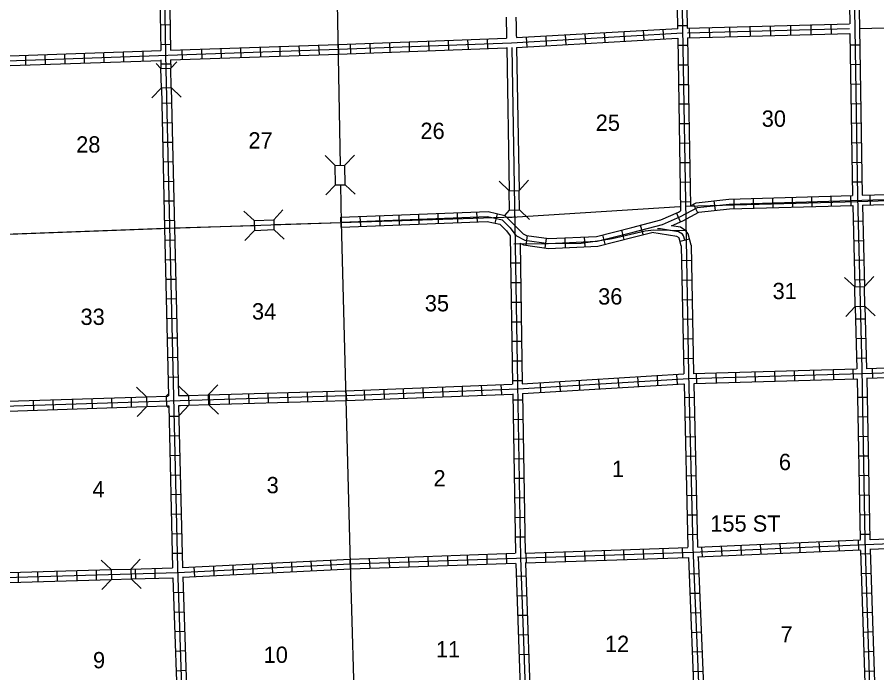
# Model space of a CAD drawing. Extents: x 1896717 to 2422910, y 16172403 to 16701586.
# Drawn here: x 2259990 to 2286352, y 16404125 to 16424222 of the extents above; entities that cross this region are included whole.
import ezdxf

# ---------------------------------------------------------------- set-up
doc = ezdxf.new("R2010")
doc.units = 0
for name, color, linetype in [('L10', 7, 'Continuous'), ('L11', 7, 'Continuous'), ('L13', 7, 'Continuous'), ('L14', 7, 'Continuous'), ('L18', 7, 'Continuous'), ('L30', 7, 'Continuous'), ('L4', 7, 'Continuous'), ('L8', 7, 'Continuous')]:
    doc.layers.add(name, color=color, linetype=linetype)

msp = doc.modelspace()

# ---------------------------------------------------------------- linework, layer by layer
at = {"layer": 'L10'}
for points in [[(2275006, 16423288), (2275081, 16418904)], [(2275306, 16423288), (2275381, 16418913)]]:
    msp.add_lwpolyline(points, dxfattribs=at)
at = {"layer": 'L11'}
for points in [[(2274984, 16424222), (2274984, 16424202), (2274984, 16424182), (2274985, 16424163), (2274985, 16424142), (2274985, 16424119), (2274986, 16424097), (2274987, 16424078), (2274987, 16424073), (2274987, 16424060), (2274988, 16424040), (2274988, 16424021), (2274989, 16424001), (2274989, 16423980), (2274990, 16423961), (2274990, 16423941), (2274991, 16423920), (2274991, 16423900), (2274992, 16423881), (2274992, 16423861), (2274992, 16423840), (2274993, 16423821), (2274993, 16423801), (2274993, 16423783), (2274993, 16423780), (2274994, 16423760), (2274995, 16423740), (2274995, 16423721), (2274995, 16423701), (2274996, 16423688), (2274996, 16423680), (2274998, 16423580)], [(2275284, 16424225), (2275284, 16424205), (2275284, 16424185), (2275285, 16424164), (2275285, 16424145), (2275285, 16424128), (2275286, 16424110), (2275287, 16424089), (2275287, 16424080), (2275287, 16424067), (2275288, 16424047), (2275288, 16424026), (2275289, 16424006), (2275289, 16423987), (2275290, 16423966), (2275290, 16423946), (2275290, 16423927), (2275291, 16423907), (2275291, 16423886), (2275292, 16423867), (2275292, 16423847), (2275293, 16423827), (2275293, 16423807), (2275294, 16423785), (2275294, 16423783), (2275294, 16423768), (2275294, 16423748), (2275295, 16423727), (2275295, 16423707), (2275296, 16423695), (2275296, 16423687), (2275296, 16423668), (2275298, 16423597)]]:
    msp.add_lwpolyline(points, dxfattribs=at)
at = {"layer": 'L13'}
for p, q in [((2285823, 16423871), (2290847, 16424046)), ((2275010, 16418078), (2280314, 16418421)), ((2275242, 16418309), (2275250, 16417839))]:
    msp.add_line(p, q, dxfattribs=at)
at = {"layer": 'L18'}
for p, q in [((2264698, 16422663), (2264881, 16422854)), ((2264398, 16422654), (2264248, 16422804)), ((2264398, 16422654), (2264698, 16422663)), ((2264415, 16422054), (2264398, 16422654)), ((2264715, 16422063), (2264698, 16422663)), ((2264415, 16422054), (2264123, 16421746)), ((2264415, 16422054), (2264715, 16422063)), ((2264715, 16422063), (2265023, 16421771)), ((2269740, 16419679), (2269431, 16419979)), ((2270040, 16419688), (2270331, 16419996)), ((2269740, 16419679), (2270040, 16419688)), ((2269748, 16419079), (2269740, 16419679)), ((2270048, 16419088), (2270040, 16419688)), ((2275081, 16418904), (2274773, 16419196)), ((2275381, 16418913), (2275673, 16419221)), ((2269748, 16419079), (2269456, 16418779)), ((2269748, 16419079), (2270048, 16419088)), ((2270048, 16419088), (2270356, 16418796)), ((2275081, 16418904), (2275381, 16418913)), ((2275090, 16418304), (2275081, 16418904)), ((2275390, 16418313), (2275381, 16418913)), ((2267256, 16417988), (2266940, 16418279)), ((2267856, 16418013), (2268140, 16418321)), ((2274940, 16418147), (2275090, 16418304)), ((2275090, 16418304), (2275390, 16418313)), ((2275390, 16418313), (2275698, 16418021)), ((2267256, 16417988), (2267856, 16418013)), ((2267256, 16417988), (2267265, 16417688)), ((2267856, 16418013), (2267865, 16417713)), ((2267265, 16417688), (2266973, 16417379)), ((2267265, 16417688), (2267865, 16417713)), ((2267865, 16417713), (2268173, 16417421)), ((2285673, 16415954), (2285364, 16416246)), ((2285973, 16415963), (2286264, 16416271)), ((2285673, 16415954), (2285973, 16415963)), ((2285689, 16415354), (2285673, 16415954)), ((2285989, 16415363), (2285973, 16415963)), ((2285689, 16415354), (2285398, 16415046)), ((2285689, 16415354), (2285989, 16415363)), ((2285989, 16415363), (2286298, 16415071)), ((2263957, 16412588), (2263648, 16412879)), ((2265248, 16412629), (2264940, 16412921)), ((2265848, 16412646), (2266140, 16412954)), ((2263957, 16412588), (2264557, 16412604)), ((2263957, 16412588), (2263965, 16412288)), ((2264557, 16412604), (2264615, 16412671)), ((2264557, 16412604), (2264565, 16412304)), ((2265248, 16412629), (2265848, 16412646)), ((2265248, 16412629), (2265256, 16412329)), ((2265848, 16412646), (2265856, 16412346)), ((2263965, 16412288), (2263673, 16411979)), ((2263965, 16412288), (2264565, 16412304)), ((2264565, 16412304), (2264623, 16412254)), ((2265256, 16412329), (2264965, 16412021)), ((2265256, 16412329), (2265856, 16412346)), ((2265856, 16412346), (2266165, 16412054)), ((2262873, 16407288), (2262565, 16407579)), ((2263473, 16407304), (2263765, 16407613)), ((2262873, 16407288), (2263473, 16407304)), ((2262873, 16407288), (2262882, 16406988)), ((2263473, 16407304), (2263482, 16407004)), ((2262882, 16406988), (2263482, 16407004)), ((2263482, 16407004), (2263790, 16406713)), ((2262882, 16406988), (2262590, 16406679))]:
    msp.add_line(p, q, dxfattribs=at)
at = {"layer": 'L4'}
for points in [[(2269515, 16439138), (2269731, 16428546), (2269890, 16419679)], [(2269906, 16419071), (2269923, 16417929), (2270206, 16407463), (2270506, 16396879)], [(2264811, 16417763), (2267261, 16417838)], [(2267870, 16417863), (2269926, 16417930)], [(2259595, 16417571), (2264811, 16417763)]]:
    msp.add_lwpolyline(points, dxfattribs=at)
at = {"layer": 'L8'}
for p, q in [((2264373, 16423988), (2264673, 16423996)), ((2280239, 16423963), (2280539, 16423963)), ((2280540, 16423888), (2285514, 16424021)), ((2280619, 16423584), (2280610, 16423895)), ((2281233, 16423599), (2281224, 16423910)), ((2281855, 16423616), (2281846, 16423927)), ((2282477, 16423632), (2282468, 16423943)), ((2283098, 16423649), (2283090, 16423960)), ((2283720, 16423666), (2283712, 16423977)), ((2284342, 16423682), (2284334, 16423993)), ((2284964, 16423699), (2284956, 16424010)), ((2275598, 16423613), (2275615, 16423313)), ((2276198, 16423646), (2276214, 16423346)), ((2276798, 16423679), (2276814, 16423379)), ((2277398, 16423713), (2277414, 16423413)), ((2277989, 16423754), (2278006, 16423454)), ((2278589, 16423788), (2278606, 16423488)), ((2279189, 16423821), (2279206, 16423521)), ((2279789, 16423854), (2279806, 16423554)), ((2280544, 16423738), (2285519, 16423871)), ((2280548, 16423588), (2285523, 16423721)), ((2264382, 16423388), (2264682, 16423396)), ((2264690, 16423213), (2269831, 16423388)), ((2268631, 16423346), (2268648, 16423046)), ((2269231, 16423371), (2269248, 16423071)), ((2269831, 16423388), (2269848, 16423088)), ((2270206, 16423404), (2270215, 16423104)), ((2270806, 16423421), (2270815, 16423121)), ((2271406, 16423446), (2271415, 16423146)), ((2272006, 16423471), (2272015, 16423171)), ((2272606, 16423496), (2272615, 16423196)), ((2273206, 16423513), (2273215, 16423213)), ((2273798, 16423538), (2273815, 16423238)), ((2274398, 16423563), (2274415, 16423263)), ((2280248, 16423363), (2280548, 16423363)), ((2285531, 16423371), (2285831, 16423379)), ((2248765, 16422513), (2269840, 16423238)), ((2259465, 16423029), (2264390, 16423196)), ((2261440, 16423096), (2261448, 16422796)), ((2262040, 16423121), (2262048, 16422821)), ((2262640, 16423138), (2262648, 16422838)), ((2263240, 16423163), (2263248, 16422863)), ((2263840, 16423179), (2263848, 16422879)), ((2264690, 16422913), (2269848, 16423088)), ((2265040, 16423221), (2265048, 16422921)), ((2265640, 16423246), (2265648, 16422946)), ((2266240, 16423263), (2266248, 16422963)), ((2266840, 16423288), (2266848, 16422988)), ((2267440, 16423304), (2267448, 16423004)), ((2268040, 16423329), (2268048, 16423029)), ((2259457, 16422729), (2264390, 16422896)), ((2260240, 16423054), (2260248, 16422754)), ((2260840, 16423079), (2260848, 16422779)), ((2264398, 16422788), (2264698, 16422796)), ((2280256, 16422763), (2280556, 16422763)), ((2285539, 16422771), (2285839, 16422779)), ((2280273, 16422163), (2280573, 16422163)), ((2285548, 16422171), (2285848, 16422179)), ((2264423, 16421588), (2264723, 16421596)), ((2280281, 16421563), (2280581, 16421563)), ((2285556, 16421571), (2285856, 16421579)), ((2264440, 16420988), (2264740, 16420996)), ((2285573, 16420971), (2285873, 16420979)), ((2280289, 16420963), (2280589, 16420963)), ((2264448, 16420388), (2264748, 16420396)), ((2280298, 16420363), (2280598, 16420371)), ((2285581, 16420371), (2285881, 16420379)), ((2264465, 16419788), (2264765, 16419796)), ((2280314, 16419763), (2280614, 16419771)), ((2285589, 16419771), (2285889, 16419779)), ((2264482, 16419188), (2264782, 16419196)), ((2280323, 16419163), (2280623, 16419171)), ((2285598, 16419171), (2285898, 16419179)), ((2281982, 16418350), (2281974, 16418648)), ((2282579, 16418367), (2282570, 16418665)), ((2283175, 16418384), (2283166, 16418682)), ((2283772, 16418402), (2283763, 16418700)), ((2284368, 16418419), (2284359, 16418717)), ((2284964, 16418436), (2284956, 16418734)), ((2285561, 16418454), (2285552, 16418752)), ((2286157, 16418471), (2286148, 16418769)), ((2264498, 16418588), (2264798, 16418596)), ((2280339, 16418563), (2280639, 16418571)), ((2280868, 16418229), (2280728, 16418492)), ((2281400, 16418299), (2281368, 16418595)), ((2269931, 16417779), (2269915, 16418079)), ((2269929, 16417790), (2269917, 16418088)), ((2269923, 16417929), (2275223, 16418104)), ((2270525, 16417813), (2270513, 16418111)), ((2271121, 16417836), (2271109, 16418134)), ((2271717, 16417860), (2271705, 16418158)), ((2272313, 16417883), (2272302, 16418181)), ((2272909, 16417906), (2272898, 16418204)), ((2273506, 16417929), (2273494, 16418227)), ((2274102, 16417952), (2274090, 16418250)), ((2274652, 16417906), (2274719, 16418197)), ((2280329, 16417948), (2280209, 16418222)), ((2264507, 16417988), (2264806, 16417996)), ((2279182, 16417556), (2279104, 16417844)), ((2285623, 16417971), (2285923, 16417979)), ((2278023, 16417261), (2277951, 16417550)), ((2278602, 16417405), (2278530, 16417695)), ((2264523, 16417388), (2264823, 16417396)), ((2275594, 16417231), (2275637, 16417526)), ((2276185, 16417147), (2276227, 16417442)), ((2276808, 16417158), (2276794, 16417456)), ((2277404, 16417186), (2277390, 16417484)), ((2280608, 16417422), (2280320, 16417345)), ((2285639, 16417371), (2285939, 16417379)), ((2264540, 16416788), (2264840, 16416796)), ((2280364, 16416763), (2280664, 16416771)), ((2285656, 16416771), (2285956, 16416779)), ((2275115, 16416688), (2275415, 16416688)), ((2264548, 16416188), (2264848, 16416196)), ((2275131, 16416088), (2275431, 16416088)), ((2280373, 16416163), (2280673, 16416171)), ((2285673, 16416171), (2285973, 16416179)), ((2264565, 16415588), (2264865, 16415596)), ((2275140, 16415488), (2275440, 16415488)), ((2280389, 16415563), (2280689, 16415571)), ((2264582, 16414988), (2264881, 16414996)), ((2280398, 16414963), (2280698, 16414971)), ((2285698, 16414971), (2285998, 16414979)), ((2275148, 16414888), (2275448, 16414888)), ((2264590, 16414388), (2264890, 16414396)), ((2275156, 16414288), (2275456, 16414288)), ((2280414, 16414363), (2280714, 16414371)), ((2285714, 16414371), (2286014, 16414379)), ((2264607, 16413788), (2264906, 16413796)), ((2275173, 16413688), (2275473, 16413688)), ((2280423, 16413763), (2280723, 16413771)), ((2285731, 16413771), (2286031, 16413779)), ((2282014, 16413338), (2282023, 16413038)), ((2282614, 16413354), (2282623, 16413054)), ((2283214, 16413371), (2283223, 16413071)), ((2283814, 16413388), (2283823, 16413088)), ((2284414, 16413404), (2284423, 16413104)), ((2285014, 16413421), (2285023, 16413121)), ((2285614, 16413438), (2285623, 16413138)), ((2286214, 16413454), (2286223, 16413154)), ((2264623, 16413188), (2264923, 16413196)), ((2275181, 16413088), (2275481, 16413088)), ((2277223, 16413096), (2277239, 16412796)), ((2277814, 16413129), (2277839, 16412829)), ((2278414, 16413163), (2278439, 16412863)), ((2279014, 16413204), (2279031, 16412904)), ((2279614, 16413238), (2279631, 16412938)), ((2280214, 16413271), (2280231, 16412971)), ((2280814, 16413304), (2280823, 16413004)), ((2281414, 16413321), (2281423, 16413021)), ((2271231, 16412813), (2271240, 16412521)), ((2271831, 16412838), (2271840, 16412538)), ((2272431, 16412863), (2272440, 16412563)), ((2273031, 16412888), (2273040, 16412588)), ((2273631, 16412913), (2273640, 16412613)), ((2274223, 16412938), (2274240, 16412638)), ((2274823, 16412963), (2274840, 16412663)), ((2276023, 16413021), (2276040, 16412721)), ((2276623, 16413054), (2276639, 16412754)), ((2262282, 16412538), (2262290, 16412238)), ((2262882, 16412554), (2262890, 16412254)), ((2263482, 16412571), (2263490, 16412271)), ((2265881, 16412646), (2265890, 16412346)), ((2266481, 16412663), (2266490, 16412363)), ((2267081, 16412679), (2267090, 16412379)), ((2267681, 16412704), (2267690, 16412404)), ((2268281, 16412721), (2268290, 16412421)), ((2268881, 16412738), (2268890, 16412438)), ((2269481, 16412754), (2269490, 16412454)), ((2270073, 16412771), (2270090, 16412471)), ((2270631, 16412796), (2270640, 16412496)), ((2280448, 16412563), (2280748, 16412571)), ((2285756, 16412571), (2286056, 16412579)), ((2260482, 16412479), (2260490, 16412179)), ((2261082, 16412496), (2261090, 16412196)), ((2261682, 16412513), (2261690, 16412213)), ((2275190, 16412488), (2275490, 16412488)), ((2264648, 16411988), (2264948, 16411996)), ((2275198, 16411888), (2275498, 16411896)), ((2280464, 16411963), (2280764, 16411971)), ((2285764, 16411971), (2286064, 16411979)), ((2264665, 16411388), (2264965, 16411396)), ((2275206, 16411288), (2275506, 16411296)), ((2280473, 16411363), (2280773, 16411371)), ((2285781, 16411371), (2286081, 16411379)), ((2264673, 16410788), (2264973, 16410796)), ((2275223, 16410688), (2275523, 16410696)), ((2280489, 16410763), (2280789, 16410771)), ((2285789, 16410771), (2286089, 16410779)), ((2264690, 16410188), (2264990, 16410196)), ((2280506, 16410163), (2280806, 16410171)), ((2285798, 16410171), (2286098, 16410179)), ((2275231, 16410088), (2275531, 16410096)), ((2264707, 16409588), (2265006, 16409596)), ((2275240, 16409488), (2275540, 16409496)), ((2280523, 16409563), (2280823, 16409571)), ((2285814, 16409571), (2286114, 16409579)), ((2264715, 16408988), (2265015, 16408996)), ((2275248, 16408888), (2275548, 16408896)), ((2280531, 16408963), (2280831, 16408971)), ((2285823, 16408971), (2286123, 16408979)), ((2264732, 16408388), (2265032, 16408396)), ((2280548, 16408363), (2280848, 16408371)), ((2285839, 16408371), (2286139, 16408379)), ((2275265, 16408288), (2275565, 16408296)), ((2282806, 16407763), (2282789, 16408063)), ((2283406, 16407788), (2283389, 16408088)), ((2284006, 16407813), (2283989, 16408113)), ((2284606, 16407846), (2284589, 16408146)), ((2285206, 16407871), (2285189, 16408171)), ((2285798, 16407896), (2285789, 16408196)), ((2264748, 16407788), (2265048, 16407796)), ((2275606, 16407496), (2275598, 16407796)), ((2276206, 16407521), (2276198, 16407821)), ((2276806, 16407538), (2276798, 16407838)), ((2277406, 16407554), (2277398, 16407854)), ((2278006, 16407579), (2277998, 16407879)), ((2278606, 16407596), (2278598, 16407896)), ((2279206, 16407621), (2279198, 16407921)), ((2279806, 16407638), (2279798, 16407938)), ((2280406, 16407663), (2280398, 16407963)), ((2281006, 16407688), (2280989, 16407979)), ((2281606, 16407713), (2281589, 16408013)), ((2282206, 16407738), (2282189, 16408038)), ((2268998, 16407554), (2269015, 16407254)), ((2269598, 16407579), (2269615, 16407279)), ((2270215, 16407313), (2270198, 16407613)), ((2270198, 16407613), (2270215, 16407313)), ((2270815, 16407329), (2270798, 16407629)), ((2271415, 16407354), (2271398, 16407654)), ((2272006, 16407371), (2271998, 16407671)), ((2272606, 16407396), (2272598, 16407696)), ((2273206, 16407413), (2273198, 16407713)), ((2273806, 16407438), (2273798, 16407738)), ((2274406, 16407454), (2274398, 16407754)), ((2275006, 16407479), (2274998, 16407779)), ((2285856, 16407771), (2286156, 16407779)), ((2262407, 16407279), (2262415, 16406979)), ((2263607, 16407313), (2263615, 16407013)), ((2264207, 16407329), (2264215, 16407029)), ((2265406, 16407371), (2265423, 16407071)), ((2266006, 16407404), (2266023, 16407104)), ((2266606, 16407429), (2266615, 16407129)), ((2267206, 16407463), (2267215, 16407163)), ((2267798, 16407488), (2267815, 16407196)), ((2268398, 16407521), (2268415, 16407221)), ((2260015, 16407204), (2260023, 16406904)), ((2260615, 16407221), (2260623, 16406921)), ((2261207, 16407238), (2261215, 16406938)), ((2261807, 16407254), (2261815, 16406954)), ((2275290, 16407088), (2275590, 16407096)), ((2280589, 16407163), (2280889, 16407171)), ((2285873, 16407171), (2286173, 16407179)), ((2264782, 16406588), (2265082, 16406596)), ((2275315, 16406488), (2275615, 16406496)), ((2280614, 16406563), (2280914, 16406571)), ((2285889, 16406571), (2286189, 16406579)), ((2264798, 16405988), (2265098, 16405996)), ((2280639, 16405963), (2280939, 16405971)), ((2285906, 16405971), (2286206, 16405979)), ((2275340, 16405888), (2275640, 16405896)), ((2264823, 16405388), (2265123, 16405404)), ((2275356, 16405288), (2275656, 16405296)), ((2280664, 16405363), (2280964, 16405379)), ((2285923, 16405371), (2286223, 16405388)), ((2264840, 16404788), (2265140, 16404804)), ((2275381, 16404688), (2275681, 16404696)), ((2280689, 16404763), (2280989, 16404779)), ((2285948, 16404771), (2286248, 16404788)), ((2264865, 16404188), (2265165, 16404204)), ((2280714, 16404163), (2281014, 16404179)), ((2285964, 16404171), (2286264, 16404188))]:
    msp.add_line(p, q, dxfattribs=at)
for points in [[(2264281, 16438988), (2264448, 16428505), (2264540, 16423063), (2264907, 16407346), (2265265, 16396696)], [(2285356, 16438971), (2285439, 16434480), (2285573, 16429321), (2285673, 16423871), (2285756, 16418721), (2285889, 16413446), (2285989, 16408204), (2286156, 16402763)], [(2280239, 16434163), (2280298, 16429163), (2280389, 16423888), (2280481, 16418579), (2280581, 16413296), (2280706, 16407971), (2280931, 16402588), (2281106, 16397279)], [(2285431, 16429013), (2285523, 16424021)], [(2285731, 16429030), (2285823, 16423871), (2285905, 16418763)], [(2280156, 16428863), (2280239, 16423888), (2280239, 16423863)], [(2280456, 16428863), (2280540, 16423888)], [(2264306, 16428180), (2264390, 16423204)], [(2264606, 16428213), (2264690, 16423213)], [(2275298, 16423597), (2280248, 16423879)], [(2269840, 16423238), (2275148, 16423438), (2280398, 16423738)], [(2285523, 16423721), (2285605, 16418754)], [(2269831, 16423388), (2274998, 16423580)], [(2275306, 16423296), (2280239, 16423579)], [(2280248, 16423579), (2280336, 16418284)], [(2280548, 16423588), (2280634, 16418443)], [(2269848, 16423088), (2274990, 16423279)], [(2275156, 16423288), (2275331, 16412979), (2275423, 16407654), (2275798, 16397113)], [(2264390, 16422913), (2264398, 16422646)], [(2264690, 16422913), (2264698, 16422663)], [(2264415, 16422054), (2264510, 16417752)], [(2264715, 16422071), (2264810, 16417763)], [(2280481, 16418429), (2285764, 16418571), (2287656, 16418638), (2288247, 16418588), (2288581, 16418696), (2291022, 16418754), (2296314, 16418921)], [(2269923, 16417939), (2274417, 16418113), (2274867, 16418010), (2275109, 16417767), (2275282, 16417525), (2275559, 16417387), (2276286, 16417283), (2277774, 16417352), (2278881, 16417629), (2279781, 16417871), (2280334, 16418113), (2280853, 16418390), (2281822, 16418494), (2289285, 16418711)], [(2280634, 16418443), (2280808, 16418536), (2281812, 16418644), (2285605, 16418754)], [(2285905, 16418763), (2289281, 16418861)], [(2280400, 16417978), (2280898, 16418244), (2281832, 16418344), (2285613, 16418454)], [(2285613, 16418454), (2285673, 16415963)], [(2285913, 16418463), (2289289, 16418561)], [(2285913, 16418463), (2285973, 16415963)], [(2269917, 16418089), (2274431, 16418264), (2274943, 16418146), (2275510, 16417579)], [(2275510, 16417579), (2275604, 16417532), (2276293, 16417433), (2277752, 16417501), (2278843, 16417774), (2279731, 16418013), (2280269, 16418249), (2280336, 16418284)], [(2248940, 16417204), (2254198, 16417413), (2259448, 16417563), (2264682, 16417754), (2269923, 16417929)], [(2269929, 16417789), (2274403, 16417963), (2274791, 16417873), (2274994, 16417670), (2275105, 16417515)], [(2280058, 16417829), (2280400, 16417978)], [(2280658, 16417236), (2280566, 16417583), (2280497, 16417678), (2280329, 16417783), (2280058, 16417829)], [(2264511, 16417752), (2264632, 16412613)], [(2264811, 16417763), (2264932, 16412629)], [(2275223, 16417271), (2277281, 16417296), (2277856, 16417379), (2278231, 16417438), (2279248, 16417671), (2279514, 16417704), (2280489, 16417688)], [(2275412, 16417293), (2275514, 16417242), (2276279, 16417132), (2277796, 16417203), (2278919, 16417484), (2279451, 16417627)], [(2280354, 16417213), (2280290, 16417453), (2280289, 16417455), (2280221, 16417497), (2279451, 16417627)], [(2280464, 16417384), (2280428, 16417518), (2280393, 16417567), (2280275, 16417640), (2279723, 16417733), (2279623, 16417739)], [(2275105, 16417515), (2275181, 16412979), (2275181, 16412971)], [(2275412, 16417293), (2275481, 16412988)], [(2280354, 16417213), (2280431, 16413296), (2280431, 16413288)], [(2280658, 16417236), (2280731, 16413296)], [(2285689, 16415338), (2285739, 16413446), (2285739, 16413438)], [(2285989, 16415363), (2286039, 16413446)], [(2270081, 16412621), (2275340, 16412829), (2280589, 16413146), (2285898, 16413296), (2291156, 16413471), (2296414, 16413646)], [(2286031, 16413454), (2290972, 16413613)], [(2280723, 16413296), (2285731, 16413438)], [(2275481, 16412988), (2280431, 16413288)], [(2280739, 16412996), (2285731, 16413138)], [(2285748, 16413138), (2285839, 16408213)], [(2286039, 16413154), (2291006, 16413313)], [(2286048, 16413146), (2286139, 16408204), (2286139, 16408196)], [(2270073, 16412771), (2275165, 16412971)], [(2275490, 16412688), (2280431, 16412988)], [(2280439, 16412988), (2280556, 16407979)], [(2280739, 16412988), (2280856, 16407988)], [(2249149, 16411921), (2254323, 16412154), (2259573, 16412296), (2264990, 16412471), (2270081, 16412621)], [(2259707, 16412454), (2263957, 16412588)], [(2264557, 16412604), (2264623, 16412604)], [(2264940, 16412621), (2264982, 16412621), (2265248, 16412629)], [(2265848, 16412646), (2270073, 16412771)], [(2270090, 16412471), (2275181, 16412671)], [(2275190, 16412679), (2275273, 16407796)], [(2275490, 16412688), (2275573, 16407788)], [(2259707, 16412146), (2263957, 16412288)], [(2264565, 16412304), (2264640, 16412304)], [(2264640, 16412304), (2264757, 16407346)], [(2264940, 16412321), (2265057, 16407354)], [(2264948, 16412321), (2264998, 16412321), (2265248, 16412329)], [(2265856, 16412346), (2270090, 16412471)], [(2270206, 16407463), (2280714, 16407821), (2285998, 16408054), (2291272, 16408263), (2296564, 16408396)], [(2286148, 16408213), (2291106, 16408404)], [(2280856, 16407979), (2285856, 16408196)], [(2286139, 16407913), (2291122, 16408104)], [(2275565, 16407796), (2280556, 16407963)], [(2280856, 16407679), (2285848, 16407896)], [(2285848, 16407879), (2286014, 16402879)], [(2286148, 16407904), (2286314, 16402904)], [(2265048, 16407354), (2270198, 16407613)], [(2270198, 16407613), (2275265, 16407788)], [(2275573, 16407496), (2280564, 16407663)], [(2280573, 16407663), (2280773, 16402713)], [(2280873, 16407671), (2281073, 16402713)], [(2249349, 16406654), (2254323, 16406879), (2259607, 16407046), (2264915, 16407196), (2270206, 16407463)], [(2259748, 16407204), (2262873, 16407288)], [(2263473, 16407304), (2264748, 16407338)], [(2265065, 16407054), (2270215, 16407313)], [(2270215, 16407313), (2275273, 16407488)], [(2275281, 16407479), (2275456, 16402521)], [(2275581, 16407488), (2275756, 16402521)], [(2263482, 16407004), (2264765, 16407038)], [(2264765, 16407038), (2264932, 16402129)], [(2265065, 16407063), (2265232, 16402146)], [(2259757, 16406896), (2262882, 16406988)]]:
    msp.add_lwpolyline(points, dxfattribs=at)

# ---------------------------------------------------------------- texts
at = {"layer": 'L14'}
for s, p in [('25', (2277731, 16420738)), ('30', (2282823, 16420863)), ('26', (2272356, 16420488)), ('28', (2261798, 16420071)), ('27', (2267081, 16420196)), ('31', (2283156, 16415579)), ('35', (2272490, 16415204)), ('36', (2277806, 16415413)), ('34', (2267190, 16414954)), ('33', (2261932, 16414788)), ('6', (2283348, 16410338)), ('1', (2278231, 16410129)), ('2', (2272756, 16409838)), ('4', (2262298, 16409504)), ('3', (2267640, 16409629)), ('7', (2283398, 16405054)), ('12', (2278014, 16404763)), ('10', (2267548, 16404429)), ('11', (2272831, 16404596)), ('9', (2262315, 16404263))]:
    msp.add_text(s, height=500, rotation=359.9999, dxfattribs=at).set_placement(p)
at = {"layer": 'L30'}
msp.add_text('155 ST', height=500, rotation=359.9999, dxfattribs=at).set_placement((2281244, 16408451))

doc.saveas('drawing.dxf')
